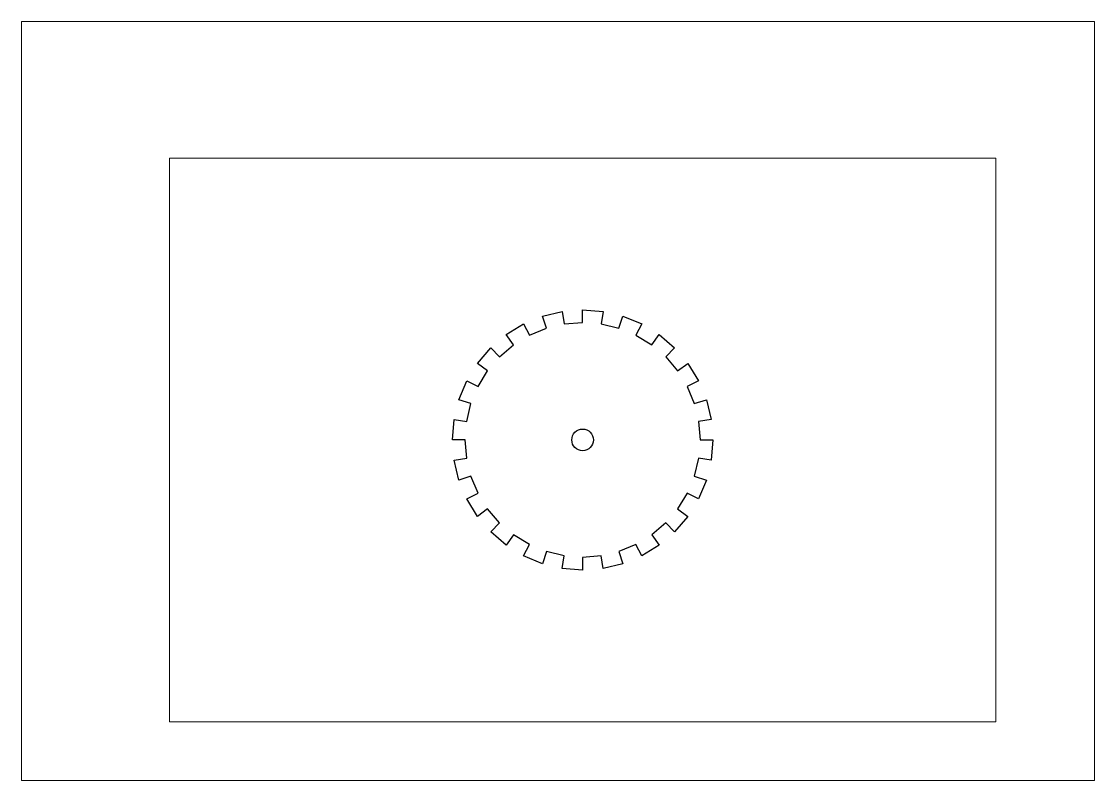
# Paper-space layout 'Layout1' of a CAD drawing. Extents: x 0 to 297, y 0 to 210.
# The model-space entities are those that its viewports show. They can reach past a viewport. Long polylines and large blocks are cut down to what shows.
import ezdxf

# ---------------------------------------------------------------- set-up
doc = ezdxf.new("R2010")
doc.units = 0
doc.header["$MEASUREMENT"] = 0

msp = doc.modelspace()

# ---------------------------------------------------------------- linework, layer by layer
at = {"color": 1, "linetype": 'Continuous'}
for p, q in [((144.19881, 128.47191), (149.69178, 129.79066)), ((145.28037, 125.14321), (144.19881, 128.47191)), ((149.69178, 129.79066), (150.2393, 126.33375)), ((155.32342, 130.23388), (160.95506, 129.79066)), ((155.32342, 126.73388), (155.32342, 130.23388)), ((160.95506, 129.79066), (160.40754, 126.33375)), ((165.36648, 125.14321), (166.44803, 128.47191)), ((166.44803, 128.47191), (171.66708, 126.31011)), ((134.16315, 123.35849), (138.97977, 126.31011)), ((138.97977, 126.31011), (140.56873, 123.19159)), ((140.56873, 123.19159), (145.28037, 125.14321)), ((150.2393, 126.33375), (155.32342, 126.73388)), ((160.40754, 126.33375), (165.36648, 125.14321)), ((171.66708, 126.31011), (170.07811, 123.19159)), ((136.2204, 120.52693), (134.16315, 123.35849)), ((170.07811, 123.19159), (174.42644, 120.52693)), ((174.42644, 120.52693), (176.48369, 123.35849)), ((176.48369, 123.35849), (180.77927, 119.68972)), ((126.19881, 115.39415), (129.86758, 119.68972)), ((129.86758, 119.68972), (132.34245, 117.21485)), ((132.34245, 117.21485), (136.2204, 120.52693)), ((180.77927, 119.68972), (178.30439, 117.21485)), ((178.30439, 117.21485), (181.61648, 113.3369)), ((129.03037, 113.3369), (126.19881, 115.39415)), ((126.36571, 108.98857), (129.03037, 113.3369)), ((181.61648, 113.3369), (184.44803, 115.39415)), ((184.44803, 115.39415), (187.39966, 110.57753)), ((121.08539, 105.35849), (123.24719, 110.57753)), ((123.24719, 110.57753), (126.36571, 108.98857)), ((187.39966, 110.57753), (184.28114, 108.98857)), ((184.28114, 108.98857), (186.23276, 104.27693)), ((124.41409, 104.27693), (121.08539, 105.35849)), ((123.22355, 99.317996), (124.41409, 104.27693)), ((186.23276, 104.27693), (189.56146, 105.35849)), ((189.56146, 105.35849), (190.8802, 99.865517)), ((119.32342, 94.233876), (119.76664, 99.865517)), ((119.76664, 99.865517), (123.22355, 99.317996)), ((190.8802, 99.865517), (187.42329, 99.317996)), ((187.42329, 99.317996), (187.82342, 94.233876)), ((122.82342, 94.233876), (119.32342, 94.233876)), ((123.22355, 89.149756), (122.82342, 94.233876)), ((187.82342, 94.233876), (191.32342, 94.233876)), ((191.32342, 94.233876), (190.8802, 88.602235)), ((119.76664, 88.602235), (123.22355, 89.149756)), ((187.42329, 89.149756), (186.23276, 84.190824)), ((190.8802, 88.602235), (187.42329, 89.149756)), ((121.08539, 83.109264), (119.76664, 88.602235)), ((124.41409, 84.190824), (121.08539, 83.109264)), ((126.36571, 79.479185), (124.41409, 84.190824)), ((186.23276, 84.190824), (189.56146, 83.109264)), ((189.56146, 83.109264), (187.39966, 77.890218)), ((123.24719, 77.890218), (126.36571, 79.479185)), ((126.19881, 73.073607), (123.24719, 77.890218)), ((184.28114, 79.479185), (181.61648, 75.130855)), ((187.39966, 77.890218), (184.28114, 79.479185)), ((129.03037, 75.130855), (126.19881, 73.073607)), ((132.34245, 71.252906), (129.03037, 75.130855)), ((181.61648, 75.130855), (184.44803, 73.073607)), ((184.44803, 73.073607), (180.77927, 68.778032)), ((129.86758, 68.778032), (132.34245, 71.252906)), ((134.16315, 65.109264), (129.86758, 68.778032)), ((178.30439, 71.252906), (174.42644, 67.940824)), ((180.77927, 68.778032), (178.30439, 71.252906)), ((136.2204, 67.940824), (134.16315, 65.109264)), ((140.56873, 65.276164), (136.2204, 67.940824)), ((174.42644, 67.940824), (176.48369, 65.109264)), ((138.97977, 62.157641), (140.56873, 65.276164)), ((145.28037, 63.324539), (144.19881, 59.995841)), ((150.2393, 62.134005), (145.28037, 63.324539)), ((170.07811, 65.276164), (165.36648, 63.324539)), ((165.36648, 63.324539), (166.44803, 59.995841)), ((171.66708, 62.157641), (170.07811, 65.276164)), ((176.48369, 65.109264), (171.66708, 62.157641)), ((144.19881, 59.995841), (138.97977, 62.157641)), ((149.69178, 58.677096), (150.2393, 62.134005)), ((160.40754, 62.134005), (155.32342, 61.733876)), ((155.32342, 61.733876), (155.32342, 58.233876)), ((160.95506, 58.677096), (160.40754, 62.134005)), ((166.44803, 59.995841), (160.95506, 58.677096)), ((155.32342, 58.233876), (149.69178, 58.677096))]:
    msp.add_line(p, q, dxfattribs=at)
msp.add_circle((155.32342, 94.233876), 3, dxfattribs=at)

psp = doc.layouts.get("Layout1")

# ---------------------------------------------------------------- viewports
at = {"layer": '0', "color": 3, "linetype": 'Continuous'}
psp.add_viewport(center=(148.5, 105), size=(297, 210), view_center_point=(148.5, 105), view_height=210, dxfattribs=at)
psp.add_viewport(center=(155.32342, 94.233876), size=(228.76086, 155.97331), view_center_point=(155.32342, 94.233876), view_height=155.97331, status=3, dxfattribs=at)

doc.saveas('drawing.dxf')
